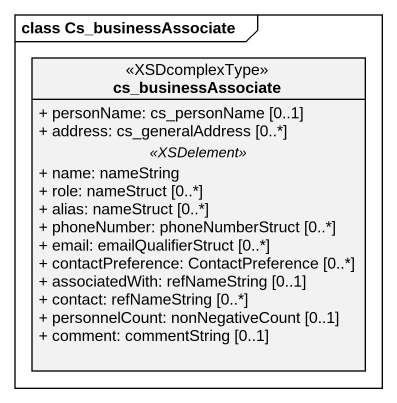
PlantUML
@startuml
mainframe class Cs_businessAssociate
hide circle
hide empty members
skinparam classAttributeIconSize 0
class cs_businessAssociate <<XSDcomplexType>> {
  + personName: cs_personName [0..1]
  + address: cs_generalAddress [0..*]
  .. <<XSDelement>> ..
  + name: nameString
  + role: nameStruct [0..*]
  + alias: nameStruct [0..*]
  + phoneNumber: phoneNumberStruct [0..*]
  + email: emailQualifierStruct [0..*]
  + contactPreference: ContactPreference [0..*]
  + associatedWith: refNameString [0..1]
  + contact: refNameString [0..*]
  + personnelCount: nonNegativeCount [0..1]
  + comment: commentString [0..1]
}
@enduml
